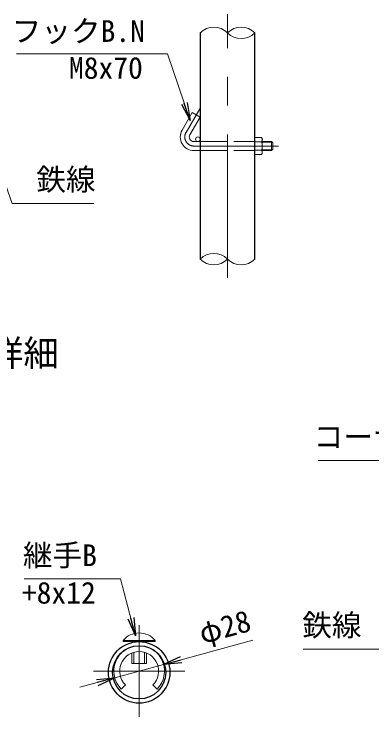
# Model space of a CAD drawing. Units: millimetres, scale not verified. Extents: x -4200 to 4200, y -2970 to 2970.
# Drawn here: x 1938 to 2730, y -752 to 802 of the extents above; entities that cross this region are included whole.
import ezdxf
from ezdxf.enums import TextEntityAlignment as Align

# ---------------------------------------------------------------- set-up
doc = ezdxf.new("R2010")
doc.units = ezdxf.units.MM
doc.header["$LTSCALE"] = 10
doc.linetypes.add('DASHED', pattern=[7.5, 6, -1.5])
doc.linetypes.add('USER1', pattern=[50.8, 31.75, -6.35, 6.35, -6.35])
for name, color, linetype, lineweight in [('0-0_D-STR1', 1, 'Continuous', 25), ('0-2_D-STR3', 3, 'Continuous', 13), ('0-4_D-BMK', 2, 'USER1', 13), ('0-5_D-STR-DIM', 7, 'Continuous', 13), ('0-A_D-STR-TXT', 7, 'Continuous', 13), ('0-B_D-TTL-TXT', 7, 'Continuous', 25)]:
    doc.layers.add(name, color=color, linetype=linetype, lineweight=lineweight)
doc.layers.add('0-6_0', color=7, linetype='Continuous')
doc.styles.add('ＭＳ ゴシック', font='')
doc.styles.get('ＭＳ ゴシック').set_extended_font_data('MS Gothic')

# ---------------------------------------------------------------- blocks, each defined once
blk = doc.blocks.new('_Open')
at = {"layer": '0-6_0'}
blk.add_line((-10, 1.667), (0, 0), dxfattribs=at)
blk.add_lwpolyline([(-10, -1.667), (0, 0), (-10, 0)], dxfattribs=at)

msp = doc.modelspace()

# ---------------------------------------------------------------- linework, layer by layer
at = {"layer": '0-0_D-STR1'}
for p, q in [((2349.3, 760.08), (2349.3, 260.08)), ((2470.8, 260.08), (2470.8, 760.08))]:
    msp.add_line(p, q, dxfattribs=at)
for radius in [68, 58.8]:
    msp.add_circle((2214.48, -653.27), radius, dxfattribs=at)
at = {"layer": '0-2_D-STR3'}
for p, q in [((2331.98, 584.06), (2309.48, 545.08)), ((2349.3, 574.06), (2331.98, 584.06)), ((2349.3, 574.06), (2326.8, 535.08)), ((2470.8, 528.83), (2470.8, 491.33)), ((2470.8, 528.83), (2485.3, 528.83)), ((2335.46, 520.08), (2349.3, 520.08)), ((2485.3, 519.46), (2470.8, 519.46)), ((2487.05, 524.89), (2487.05, 495.97)), ((2487.05, 520.08), (2507.46, 520.08)), ((2487.05, 518.33), (2509.21, 518.33)), ((2507.46, 520.08), (2507.46, 500.08)), ((2510.46, 517.08), (2507.46, 520.08)), ((2510.46, 517.08), (2510.46, 503.08)), ((2335.46, 500.08), (2349.3, 500.08)), ((2485.3, 500.71), (2470.8, 500.71)), ((2487.05, 501.83), (2509.21, 501.83)), ((2487.05, 500.08), (2507.46, 500.08)), ((2507.46, 500.08), (2510.46, 503.08)), ((2470.8, 491.33), (2485.3, 491.33)), ((2250.08, -582.49), (2178.88, -582.49)), ((2178.88, -582.49), (2178.88, -585.27)), ((2250.08, -585.27), (2178.88, -585.27)), ((2198.48, -585.27), (2198.48, -587.18)), ((2202.48, -585.27), (2202.48, -586.34)), ((2226.48, -585.27), (2226.48, -586.34)), ((2230.48, -585.27), (2230.48, -587.18)), ((2250.08, -582.49), (2250.08, -585.27)), ((2198.48, -610.34), (2198.48, -633.27)), ((2202.48, -608.97), (2202.48, -633.27)), ((2226.48, -608.97), (2226.48, -633.27)), ((2230.48, -610.34), (2230.48, -633.27)), ((2230.48, -633.27), (2198.48, -633.27)), ((2183.94, -681.02), (2174.89, -690.07)), ((2245.03, -681.02), (2254.08, -690.07))]:
    msp.add_line(p, q, dxfattribs=at)
at = {"layer": '0-2_D-STR3', "linetype": 'DASHED'}
for p, q in [((2349.3, 520.08), (2470.8, 520.08)), ((2349.3, 500.08), (2470.8, 500.08))]:
    msp.add_line(p, q, dxfattribs=at)
at = {"layer": '0-2_D-STR3'}
msp.add_circle((2344.3, 525.08), 5, dxfattribs=at)
for centre, radius, start, end in [((2335.46, 530.08), 30, 150, 270), ((2335.46, 530.08), 10, 150, 270), ((2480.06, 524.15), 7.04, 318.21899, 41.78101), ((2461.07, 510.08), 25.99, 338.85295, 21.14705), ((2479.9, 496.02), 7.15, 319.0514, 40.9486), ((2214.48, -612.87), 46.8, 40.47549, 139.52451), ((2214.48, -650.47), 56, 315, 225), ((2214.48, -650.47), 43.2, 315, 225)]:
    msp.add_arc(centre, radius, start, end, dxfattribs=at)
at = {"layer": '0-4_D-BMK'}
for p, q in [((2410.05, 218.42), (2410.05, 801.75)), ((2348.4, 592.49), (2318.14, 540.08)), ((2335.46, 510.08), (2522.69, 510.08)), ((2214.48, -549.21), (2214.48, -751.73)), ((2113.23, -650.47), (2315.74, -650.47))]:
    msp.add_line(p, q, dxfattribs=at)
msp.add_arc((2335.46, 530.08), 20, 150, 270, dxfattribs=at)
at = {"layer": '0-5_D-STR-DIM'}
for p, q in [((2466.34, -582.41), (2307.16, -625.43)), ((2160.42, -665.08), (2268.54, -635.86)), ((2121.81, -675.51), (2083.19, -685.95))]:
    msp.add_line(p, q, dxfattribs=at)
for centre, start, end in [((2379.68, 729.52), 45.18146, 134.81854), ((2440.43, 729.52), 45.18146, 134.81854), ((2440.43, 790.65), 225.18146, 314.81854), ((2379.68, 229.52), 45.18146, 134.81854), ((2379.68, 290.65), 225.18146, 314.81854), ((2440.43, 290.65), 225.18146, 314.81854)]:
    msp.add_arc(centre, 43.09, start, end, dxfattribs=at)
at = {"layer": '0-A_D-STR-TXT'}
for points in [[(1943.32, 713.75), (2277.5, 713.75), (2326.43, 568.37)], [(2114.02, 383.35), (1933.14, 383.35), (1883.49, 523.56)], [(2610.83, -184.59), (3109.21, -184.59), (3186.72, -42.56)], [(2577.6, -601.73), (2758.48, -601.73), (2897.66, -422.89)], [(1960, -446.23), (2173.36, -446.23), (2205.63, -570.36)]]:
    msp.add_lwpolyline(points, dxfattribs=at)

# ---------------------------------------------------------------- block references
at = {"layer": '0-5_D-STR-DIM', "xscale": 4, "yscale": 4}
for p, rotation in [((2268.54, -635.86), 195.12217), ((2160.42, -665.08), 15.12217)]:
    msp.add_blockref('_Open', p, dxfattribs=dict(at, rotation=rotation))
at = {"layer": '0-A_D-STR-TXT', "xscale": 4, "yscale": 4}
for p, rotation in [((2327.07, 566.47), 288.60308), ((2206.14, -572.29), 284.57643)]:
    msp.add_blockref('_Open', p, dxfattribs=dict(at, rotation=rotation))

# ---------------------------------------------------------------- texts
at = {"layer": '0-5_D-STR-DIM', "style": 'ＭＳ ゴシック'}
msp.add_text('φ28', height=48.09, rotation=15.122, dxfattribs=at).set_placement((2358.23, -604.64), align=Align.BOTTOM_LEFT)
at = {"layer": '0-A_D-STR-TXT', "style": 'ＭＳ ゴシック'}
for s, p in [('フックB.N', (1932.41, 725.7)), ('M8x70', (2059.06, 644.3)), ('鉄線', (1986.86, 397.71)), ('コーナーエルボ', (2600.67, -170.86)), ('継手B', (1957.2, -432.89)), ('+8x12', (1954.92, -515.68)), ('鉄線', (2575.32, -587.36))]:
    msp.add_text(s, height=48.09, dxfattribs=at).set_placement(p, align=Align.BOTTOM_LEFT)
at = {"layer": '0-B_D-TTL-TXT', "style": 'ＭＳ ゴシック'}
msp.add_text('鉄線取付詳細', height=57.7, dxfattribs=at).set_placement((1564.68, 6.32), align=Align.BOTTOM_LEFT)

doc.saveas('drawing.dxf')
